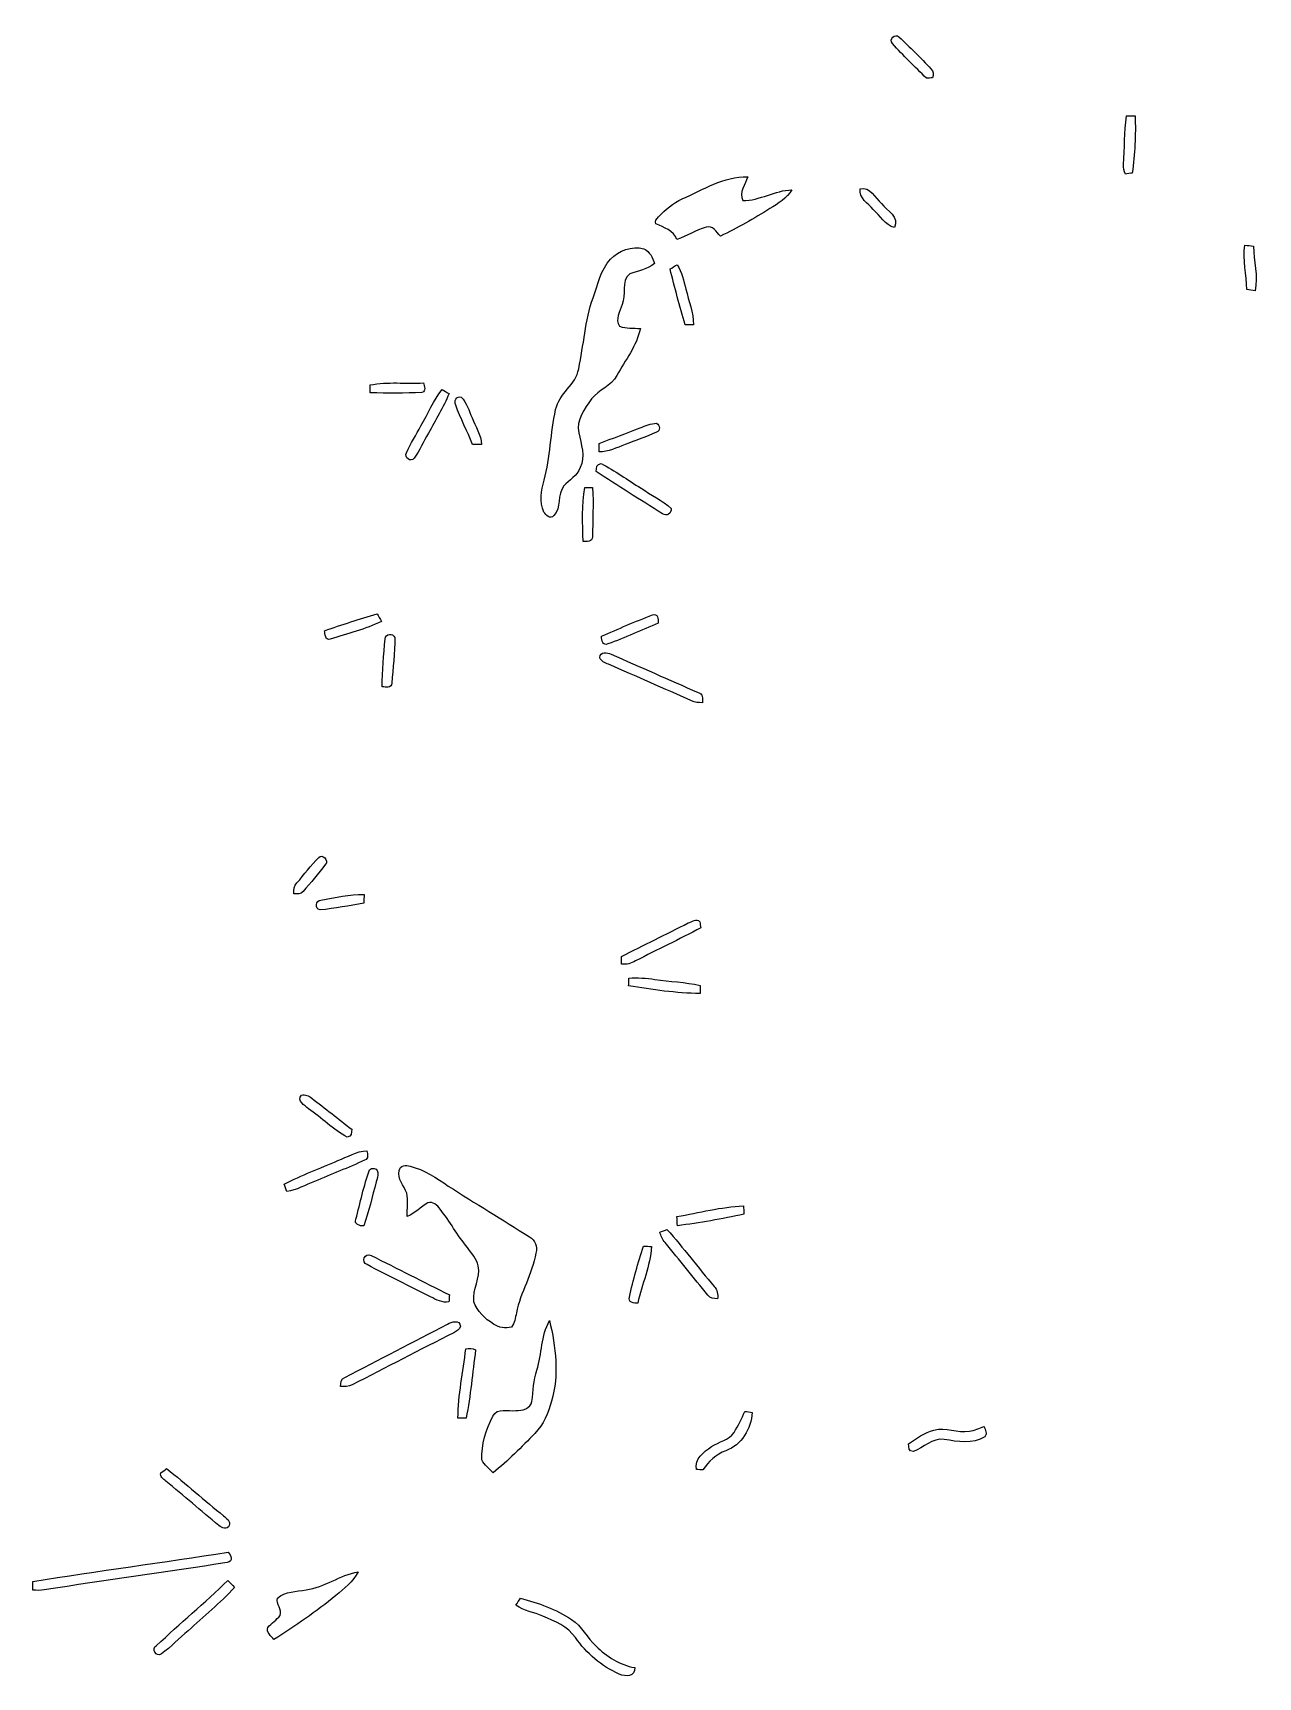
# Model space of a CAD drawing. Header units: centimetres. Extents: x -11.5 to 11.6, y -13.3 to 13.4.
# Drawn here: x -10.16 to 7.56, y -11.74 to 12.02 of the extents above; entities that cross this region are included whole.
import ezdxf

# ---------------------------------------------------------------- set-up
doc = ezdxf.new("R2010")
doc.units = ezdxf.units.CM
doc.header["$MEASUREMENT"] = 0
doc.layers.add('Camada 1', color=7, linetype='Continuous')

msp = doc.modelspace()

# ---------------------------------------------------------------- linework, layer by layer
at = {"layer": 'Camada 1', "color": 156}
for points, knots in [([(2.27188, 11.87061), (2.27188, 11.87061), (2.27188, 11.87061), (2.27188, 11.87061), (2.27188, 11.87061), (2.42569, 11.69423), (2.59785, 11.53477), (2.76294, 11.36932), (2.76294, 11.36932), (2.78589, 11.37038), (2.83138, 11.3725), (2.85433, 11.37355), (2.85433, 11.37355), (2.86315, 11.42082), (2.87479, 11.47233), (2.82999, 11.50549), (2.82999, 11.50549), (2.6804, 11.66177), (2.52871, 11.8177), (2.36926, 11.96374), (2.36926, 11.96374), (2.30998, 12.02372), (2.21614, 11.9327), (2.27188, 11.87061)], [0, 0, 0, 0, 0.14285714, 0.14285714, 0.14285714, 0.14285714, 0.28571429, 0.28571429, 0.28571429, 0.28571429, 0.42857143, 0.42857143, 0.42857143, 0.42857143, 0.57142857, 0.57142857, 0.57142857, 0.57142857, 0.71428571, 0.71428571, 0.71428571, 0.71428571, 1, 1, 1, 1]), ([(5.65608, 10.82286), (5.65608, 10.82286), (5.65608, 10.82286), (5.65608, 10.82286), (5.65608, 10.82286), (5.6268, 10.59074), (5.62715, 10.35614), (5.61586, 10.12295), (5.61586, 10.12295), (5.60987, 10.07392), (5.62468, 10.02665), (5.64161, 9.98078), (5.64161, 9.98078), (5.66632, 9.98537), (5.71605, 9.99419), (5.74111, 9.99877), (5.74111, 9.99877), (5.77427, 10.27217), (5.79402, 10.55052), (5.78131, 10.82569), (5.78131, 10.82569), (5.73933, 10.82498), (5.69736, 10.82393), (5.65608, 10.82286)], [0, 0, 0, 0, 0.14285714, 0.14285714, 0.14285714, 0.14285714, 0.28571429, 0.28571429, 0.28571429, 0.28571429, 0.42857143, 0.42857143, 0.42857143, 0.42857143, 0.57142857, 0.57142857, 0.57142857, 0.57142857, 0.71428571, 0.71428571, 0.71428571, 0.71428571, 1, 1, 1, 1]), ([(-0.76904, 9.62307), (-0.76904, 9.62307), (-0.76904, 9.62307), (-0.76904, 9.62307), (-0.76904, 9.62307), (-0.90099, 9.56415), (-1.01247, 9.46855), (-1.11019, 9.36377), (-1.11019, 9.36377), (-1.13205, 9.33591), (-1.17122, 9.30204), (-1.14582, 9.26324), (-1.14582, 9.26324), (-1.0287, 9.21066), (-0.89358, 9.17045), (-0.84278, 9.03781), (-0.84278, 9.03781), (-0.6999, 9.09002), (-0.56938, 9.17292), (-0.42228, 9.21384), (-0.42228, 9.21384), (-0.32666, 9.24947), (-0.26916, 9.144), (-0.21449, 9.08543), (-0.21449, 9.08543), (0.03245, 9.20221), (0.26846, 9.34049), (0.50095, 9.48372), (0.50095, 9.48372), (0.61806, 9.55957), (0.74612, 9.63189), (0.8195, 9.75571), (0.8195, 9.75571), (0.57255, 9.75042), (0.3556, 9.59872), (0.10971, 9.59979), (0.10971, 9.59979), (0.05291, 9.72114), (0.14357, 9.83226), (0.18097, 9.94409), (0.18097, 9.94409), (-0.16651, 9.95257), (-0.46284, 9.75642), (-0.76904, 9.62307)], [0, 0, 0, 0, 0.08333333, 0.08333333, 0.08333333, 0.08333333, 0.16666667, 0.16666667, 0.16666667, 0.16666667, 0.25, 0.25, 0.25, 0.25, 0.33333333, 0.33333333, 0.33333333, 0.33333333, 0.41666667, 0.41666667, 0.41666667, 0.41666667, 0.5, 0.5, 0.5, 0.5, 0.58333333, 0.58333333, 0.58333333, 0.58333333, 0.66666667, 0.66666667, 0.66666667, 0.66666667, 0.75, 0.75, 0.75, 0.75, 0.83333333, 0.83333333, 0.83333333, 0.83333333, 1, 1, 1, 1]), ([(1.80445, 9.76841), (1.80445, 9.76841), (1.80445, 9.76841), (1.80445, 9.76841), (1.80445, 9.76841), (1.79069, 9.63471), (1.91805, 9.56168), (1.99319, 9.47173), (1.99319, 9.47173), (2.09267, 9.38071), (2.16534, 9.24841), (2.30187, 9.20891), (2.30187, 9.20891), (2.37701, 9.36166), (2.19499, 9.45585), (2.11525, 9.56027), (2.11525, 9.56027), (2.01682, 9.63471), (1.9505, 9.81392), (1.80445, 9.76841)], [0, 0, 0, 0, 0.16666667, 0.16666667, 0.16666667, 0.16666667, 0.33333333, 0.33333333, 0.33333333, 0.33333333, 0.5, 0.5, 0.5, 0.5, 0.66666667, 0.66666667, 0.66666667, 0.66666667, 1, 1, 1, 1]), ([(-1.8034, 8.75452), (-1.8034, 8.75452), (-1.8034, 8.75452), (-1.8034, 8.75452), (-1.8034, 8.75452), (-1.94239, 8.59825), (-1.98861, 8.38693), (-2.05634, 8.19467), (-2.05634, 8.19467), (-2.17204, 7.86341), (-2.19004, 7.51028), (-2.26342, 7.16986), (-2.26342, 7.16986), (-2.30504, 6.93454), (-2.54881, 6.81073), (-2.59679, 6.57859), (-2.59679, 6.57859), (-2.67511, 6.2424), (-2.66805, 5.89104), (-2.76365, 5.55837), (-2.76365, 5.55837), (-2.8, 5.41019), (-2.84127, 5.24262), (-2.76613, 5.09905), (-2.76613, 5.09905), (-2.74214, 5.05107), (-2.67229, 4.99039), (-2.62361, 5.04684), (-2.62361, 5.04684), (-2.51071, 5.16078), (-2.5781, 5.35305), (-2.47967, 5.4758), (-2.47967, 5.4758), (-2.39642, 5.56012), (-2.28635, 5.62504), (-2.24296, 5.74111), (-2.24296, 5.74111), (-2.16217, 5.90196), (-2.23061, 6.07905), (-2.2606, 6.24309), (-2.2606, 6.24309), (-2.30399, 6.4283), (-2.17945, 6.5927), (-2.0761, 6.73276), (-2.0761, 6.73276), (-1.9766, 6.87034), (-1.79034, 6.9169), (-1.71167, 7.07284), (-1.71167, 7.07284), (-1.58996, 7.29368), (-1.42451, 7.50005), (-1.37159, 7.75122), (-1.37159, 7.75122), (-1.47143, 7.76004), (-1.57621, 7.74734), (-1.67111, 7.7844), (-1.67111, 7.7844), (-1.7413, 7.88458), (-1.6697, 7.99817), (-1.63617, 8.09695), (-1.63617, 8.09695), (-1.57127, 8.23806), (-1.65734, 8.43033), (-1.52505, 8.54251), (-1.52505, 8.54251), (-1.40158, 8.58061), (-1.27246, 8.60848), (-1.16804, 8.68962), (-1.16804, 8.68962), (-1.19133, 8.7764), (-1.23754, 8.8646), (-1.32257, 8.9041), (-1.32257, 8.9041), (-1.49401, 8.94679), (-1.6831, 8.88082), (-1.8034, 8.75452)], [0, 0, 0, 0, 0.05, 0.05, 0.05, 0.05, 0.1, 0.1, 0.1, 0.1, 0.15, 0.15, 0.15, 0.15, 0.2, 0.2, 0.2, 0.2, 0.25, 0.25, 0.25, 0.25, 0.3, 0.3, 0.3, 0.3, 0.35, 0.35, 0.35, 0.35, 0.4, 0.4, 0.4, 0.4, 0.45, 0.45, 0.45, 0.45, 0.5, 0.5, 0.5, 0.5, 0.55, 0.55, 0.55, 0.55, 0.6, 0.6, 0.6, 0.6, 0.65, 0.65, 0.65, 0.65, 0.7, 0.7, 0.7, 0.7, 0.75, 0.75, 0.75, 0.75, 0.8, 0.8, 0.8, 0.8, 0.85, 0.85, 0.85, 0.85, 0.9, 0.9, 0.9, 0.9, 1, 1, 1, 1]), ([(7.36952, 8.95597), (7.36952, 8.95597), (7.36952, 8.95597), (7.36952, 8.95597), (7.36952, 8.95597), (7.33248, 8.74254), (7.39527, 8.52769), (7.39705, 8.3132), (7.39705, 8.3132), (7.43654, 8.30721), (7.47606, 8.30157), (7.51628, 8.29627), (7.51628, 8.29627), (7.56002, 8.51005), (7.49969, 8.72701), (7.49087, 8.94185), (7.49087, 8.94185), (7.45031, 8.94679), (7.40974, 8.95138), (7.36952, 8.95597)], [0, 0, 0, 0, 0.16666667, 0.16666667, 0.16666667, 0.16666667, 0.33333333, 0.33333333, 0.33333333, 0.33333333, 0.5, 0.5, 0.5, 0.5, 0.66666667, 0.66666667, 0.66666667, 0.66666667, 1, 1, 1, 1]), ([(-0.94192, 8.61165), (-0.94192, 8.61165), (-0.94192, 8.61165), (-0.94192, 8.61165), (-0.94192, 8.61165), (-0.87629, 8.34107), (-0.80186, 8.07295), (-0.72636, 7.8052), (-0.72636, 7.8052), (-0.68545, 7.8045), (-0.64452, 7.80379), (-0.60325, 7.80345), (-0.60325, 7.80345), (-0.60325, 7.98195), (-0.67203, 8.14881), (-0.71402, 8.3199), (-0.71402, 8.3199), (-0.7486, 8.4402), (-0.76624, 8.56862), (-0.8396, 8.67375), (-0.8396, 8.67375), (-0.86501, 8.65822), (-0.91617, 8.62718), (-0.94192, 8.61165)], [0, 0, 0, 0, 0.14285714, 0.14285714, 0.14285714, 0.14285714, 0.28571429, 0.28571429, 0.28571429, 0.28571429, 0.42857143, 0.42857143, 0.42857143, 0.42857143, 0.57142857, 0.57142857, 0.57142857, 0.57142857, 0.71428571, 0.71428571, 0.71428571, 0.71428571, 1, 1, 1, 1]), ([(-5.27897, 6.93596), (-5.27897, 6.93596), (-5.27897, 6.93596), (-5.27897, 6.93596), (-5.27897, 6.93596), (-5.27826, 6.89856), (-5.2779, 6.86118), (-5.27719, 6.82378), (-5.27719, 6.82378), (-5.02813, 6.81143), (-4.77838, 6.81601), (-4.52966, 6.8259), (-4.52966, 6.8259), (-4.46158, 6.84354), (-4.49862, 6.91938), (-4.50744, 6.96453), (-4.50744, 6.96453), (-4.76425, 6.95289), (-5.02532, 6.98465), (-5.27897, 6.93596)], [0, 0, 0, 0, 0.16666667, 0.16666667, 0.16666667, 0.16666667, 0.33333333, 0.33333333, 0.33333333, 0.33333333, 0.5, 0.5, 0.5, 0.5, 0.66666667, 0.66666667, 0.66666667, 0.66666667, 1, 1, 1, 1]), ([(-4.54447, 6.34683), (-4.54447, 6.34683), (-4.54447, 6.34683), (-4.54447, 6.34683), (-4.54447, 6.34683), (-4.61222, 6.21558), (-4.6944, 6.09177), (-4.75226, 5.95595), (-4.75226, 5.95595), (-4.79178, 5.8868), (-4.69159, 5.80989), (-4.64326, 5.87869), (-4.64326, 5.87869), (-4.55965, 5.9891), (-4.50639, 6.11823), (-4.43583, 6.23675), (-4.43583, 6.23675), (-4.33528, 6.42725), (-4.2171, 6.60964), (-4.13773, 6.81073), (-4.13773, 6.81073), (-4.16277, 6.82518), (-4.21286, 6.85446), (-4.23791, 6.86927), (-4.23791, 6.86927), (-4.36633, 6.71159), (-4.44076, 6.52003), (-4.54447, 6.34683)], [0, 0, 0, 0, 0.125, 0.125, 0.125, 0.125, 0.25, 0.25, 0.25, 0.25, 0.375, 0.375, 0.375, 0.375, 0.5, 0.5, 0.5, 0.5, 0.625, 0.625, 0.625, 0.625, 0.75, 0.75, 0.75, 0.75, 1, 1, 1, 1]), ([(-4.04213, 6.64562), (-4.04213, 6.64562), (-4.04213, 6.64562), (-4.04213, 6.64562), (-4.04213, 6.64562), (-3.97016, 6.45159), (-3.87526, 6.26674), (-3.79835, 6.07413), (-3.79835, 6.07413), (-3.75603, 6.07413), (-3.71369, 6.07413), (-3.671, 6.07484), (-3.671, 6.07484), (-3.67242, 6.21558), (-3.75532, 6.33411), (-3.80364, 6.46112), (-3.80364, 6.46112), (-3.85197, 6.56271), (-3.8816, 6.67843), (-3.96134, 6.76098), (-3.96134, 6.76098), (-4.03014, 6.78108), (-4.07105, 6.70243), (-4.04213, 6.64562)], [0, 0, 0, 0, 0.14285714, 0.14285714, 0.14285714, 0.14285714, 0.28571429, 0.28571429, 0.28571429, 0.28571429, 0.42857143, 0.42857143, 0.42857143, 0.42857143, 0.57142857, 0.57142857, 0.57142857, 0.57142857, 0.71428571, 0.71428571, 0.71428571, 0.71428571, 1, 1, 1, 1]), ([(-1.37617, 6.31613), (-1.37617, 6.31613), (-1.37617, 6.31613), (-1.37617, 6.31613), (-1.37617, 6.31613), (-1.57302, 6.23746), (-1.7727, 6.16584), (-1.96956, 6.08787), (-1.96956, 6.08787), (-1.96919, 6.04801), (-1.96814, 6.00816), (-1.96639, 5.9683), (-1.96639, 5.9683), (-1.83373, 5.96547), (-1.71484, 6.03074), (-1.59315, 6.07413), (-1.59315, 6.07413), (-1.44251, 6.13587), (-1.28551, 6.18277), (-1.13875, 6.25333), (-1.13875, 6.25333), (-1.08091, 6.27274), (-1.08584, 6.35811), (-1.13629, 6.38281), (-1.13629, 6.38281), (-1.22096, 6.38104), (-1.29892, 6.34541), (-1.37617, 6.31613)], [0, 0, 0, 0, 0.125, 0.125, 0.125, 0.125, 0.25, 0.25, 0.25, 0.25, 0.375, 0.375, 0.375, 0.375, 0.5, 0.5, 0.5, 0.5, 0.625, 0.625, 0.625, 0.625, 0.75, 0.75, 0.75, 0.75, 1, 1, 1, 1]), ([(-2.01259, 5.68501), (-2.01259, 5.68501), (-2.01259, 5.68501), (-2.01259, 5.68501), (-2.01259, 5.68501), (-1.69474, 5.47792), (-1.37371, 5.27578), (-1.05233, 5.07541), (-1.05233, 5.07541), (-0.99272, 5.02954), (-0.91756, 5.07824), (-0.92674, 5.1509), (-0.92674, 5.1509), (-1.0555, 5.27085), (-1.21884, 5.34492), (-1.36243, 5.44547), (-1.36243, 5.44547), (-1.55751, 5.55941), (-1.73708, 5.70089), (-1.94027, 5.79966), (-1.94027, 5.79966), (-2.008, 5.79895), (-2.00447, 5.73439), (-2.01259, 5.68501)], [0, 0, 0, 0, 0.14285714, 0.14285714, 0.14285714, 0.14285714, 0.28571429, 0.28571429, 0.28571429, 0.28571429, 0.42857143, 0.42857143, 0.42857143, 0.42857143, 0.57142857, 0.57142857, 0.57142857, 0.57142857, 0.71428571, 0.71428571, 0.71428571, 0.71428571, 1, 1, 1, 1]), ([(-2.17557, 5.45535), (-2.17557, 5.45535), (-2.17557, 5.45535), (-2.17557, 5.45535), (-2.17557, 5.45535), (-2.21755, 5.19852), (-2.20839, 4.93501), (-2.19957, 4.67535), (-2.19957, 4.67535), (-2.15159, 4.67289), (-2.05916, 4.66653), (-2.06587, 4.74062), (-2.06587, 4.74062), (-2.06092, 4.97733), (-2.04752, 5.21475), (-2.06233, 5.45146), (-2.06233, 5.45146), (-2.10007, 5.45287), (-2.13783, 5.45394), (-2.17557, 5.45535)], [0, 0, 0, 0, 0.16666667, 0.16666667, 0.16666667, 0.16666667, 0.33333333, 0.33333333, 0.33333333, 0.33333333, 0.5, 0.5, 0.5, 0.5, 0.66666667, 0.66666667, 0.66666667, 0.66666667, 1, 1, 1, 1]), ([(-5.93901, 3.38349), (-5.93901, 3.38349), (-5.93901, 3.38349), (-5.93901, 3.38349), (-5.93901, 3.38349), (-5.92842, 3.33833), (-5.93124, 3.23744), (-5.8554, 3.26319), (-5.8554, 3.26319), (-5.60775, 3.34327), (-5.34811, 3.40042), (-5.11562, 3.5193), (-5.11562, 3.5193), (-5.13079, 3.54682), (-5.16183, 3.6015), (-5.17701, 3.62902), (-5.17701, 3.62902), (-5.43277, 3.55282), (-5.68642, 3.46957), (-5.93901, 3.38349)], [0, 0, 0, 0, 0.16666667, 0.16666667, 0.16666667, 0.16666667, 0.33333333, 0.33333333, 0.33333333, 0.33333333, 0.5, 0.5, 0.5, 0.5, 0.66666667, 0.66666667, 0.66666667, 0.66666667, 1, 1, 1, 1]), ([(-1.93321, 3.3027), (-1.93321, 3.3027), (-1.93321, 3.3027), (-1.93321, 3.3027), (-1.93321, 3.3027), (-1.93569, 3.24872), (-1.91557, 3.15841), (-1.84114, 3.19193), (-1.84114, 3.19193), (-1.59385, 3.28048), (-1.35607, 3.39478), (-1.1123, 3.49355), (-1.1123, 3.49355), (-1.1123, 3.54576), (-1.1169, 3.64808), (-1.19839, 3.61102), (-1.19839, 3.61102), (-1.44673, 3.51754), (-1.69087, 3.41066), (-1.93321, 3.3027)], [0, 0, 0, 0, 0.16666667, 0.16666667, 0.16666667, 0.16666667, 0.33333333, 0.33333333, 0.33333333, 0.33333333, 0.5, 0.5, 0.5, 0.5, 0.66666667, 0.66666667, 0.66666667, 0.66666667, 1, 1, 1, 1]), ([(-5.06165, 3.26777), (-5.06165, 3.26777), (-5.06165, 3.26777), (-5.06165, 3.26777), (-5.06165, 3.26777), (-5.0807, 3.03705), (-5.10399, 2.80599), (-5.10329, 2.57457), (-5.10329, 2.57457), (-5.05283, 2.56292), (-4.96887, 2.5541), (-4.96464, 2.62643), (-4.96464, 2.62643), (-4.94946, 2.84585), (-4.92478, 3.06492), (-4.9209, 3.28471), (-4.9209, 3.28471), (-4.947, 3.35562), (-5.05989, 3.34222), (-5.06165, 3.26777)], [0, 0, 0, 0, 0.16666667, 0.16666667, 0.16666667, 0.16666667, 0.33333333, 0.33333333, 0.33333333, 0.33333333, 0.5, 0.5, 0.5, 0.5, 0.66666667, 0.66666667, 0.66666667, 0.66666667, 1, 1, 1, 1]), ([(-1.96003, 2.99861), (-1.96003, 2.99861), (-1.96003, 2.99861), (-1.96003, 2.99861), (-1.96003, 2.99861), (-1.9431, 2.94004), (-1.87995, 2.92311), (-1.83161, 2.89806), (-1.83161, 2.89806), (-1.4305, 2.7245), (-1.03046, 2.5474), (-0.63076, 2.37031), (-0.63076, 2.37031), (-0.58208, 2.34667), (-0.5274, 2.34562), (-0.47449, 2.3428), (-0.47449, 2.3428), (-0.47025, 2.40347), (-0.46284, 2.47543), (-0.53798, 2.49202), (-0.53798, 2.49202), (-0.95778, 2.67441), (-1.37548, 2.86173), (-1.79492, 3.04446), (-1.79492, 3.04446), (-1.85313, 3.06951), (-1.95192, 3.08645), (-1.96003, 2.99861)], [0, 0, 0, 0, 0.125, 0.125, 0.125, 0.125, 0.25, 0.25, 0.25, 0.25, 0.375, 0.375, 0.375, 0.375, 0.5, 0.5, 0.5, 0.5, 0.625, 0.625, 0.625, 0.625, 0.75, 0.75, 0.75, 0.75, 1, 1, 1, 1]), ([(-6.02226, 0.10548), (-6.02226, 0.10548), (-6.02226, 0.10548), (-6.02226, 0.10548), (-6.02226, 0.10548), (-6.13587, -0.00847), (-6.23252, -0.13794), (-6.33623, -0.26034), (-6.33623, -0.26034), (-6.38033, -0.30161), (-6.38069, -0.3623), (-6.38174, -0.41875), (-6.38174, -0.41875), (-6.33623, -0.41416), (-6.27768, -0.4318), (-6.24733, -0.38559), (-6.24733, -0.38559), (-6.13833, -0.25576), (-6.02509, -0.12876), (-5.92525, 0.00811), (-5.92525, 0.00811), (-5.86951, 0.05997), (-5.97393, 0.16722), (-6.02226, 0.10548)], [0, 0, 0, 0, 0.14285714, 0.14285714, 0.14285714, 0.14285714, 0.28571429, 0.28571429, 0.28571429, 0.28571429, 0.42857143, 0.42857143, 0.42857143, 0.42857143, 0.57142857, 0.57142857, 0.57142857, 0.57142857, 0.71428571, 0.71428571, 0.71428571, 0.71428571, 1, 1, 1, 1]), ([(-5.99052, -0.5094), (-5.99052, -0.5094), (-5.99052, -0.5094), (-5.99052, -0.5094), (-5.99052, -0.5094), (-6.06953, -0.50835), (-6.08259, -0.63923), (-6.00251, -0.65229), (-6.00251, -0.65229), (-5.79013, -0.63076), (-5.57988, -0.58985), (-5.36999, -0.55245), (-5.36999, -0.55245), (-5.36821, -0.51118), (-5.36716, -0.46989), (-5.36575, -0.42862), (-5.36575, -0.42862), (-5.57671, -0.42438), (-5.78379, -0.47449), (-5.99052, -0.5094)], [0, 0, 0, 0, 0.16666667, 0.16666667, 0.16666667, 0.16666667, 0.33333333, 0.33333333, 0.33333333, 0.33333333, 0.5, 0.5, 0.5, 0.5, 0.66666667, 0.66666667, 0.66666667, 0.66666667, 1, 1, 1, 1]), ([(-0.67944, -0.83996), (-0.67944, -0.83996), (-0.67944, -0.83996), (-0.67944, -0.83996), (-0.67944, -0.83996), (-1.00083, -1.00224), (-1.32362, -1.16134), (-1.64465, -1.32396), (-1.64465, -1.32396), (-1.64465, -1.36102), (-1.64429, -1.39805), (-1.64358, -1.4351), (-1.64358, -1.4351), (-1.57161, -1.44356), (-1.50213, -1.4238), (-1.44039, -1.38747), (-1.44039, -1.38747), (-1.12854, -1.22344), (-0.80644, -1.07879), (-0.49883, -0.90769), (-0.49883, -0.90769), (-0.502, -0.88652), (-0.50906, -0.84349), (-0.51257, -0.82196), (-0.51257, -0.82196), (-0.56339, -0.76763), (-0.62618, -0.82055), (-0.67944, -0.83996)], [0, 0, 0, 0, 0.125, 0.125, 0.125, 0.125, 0.25, 0.25, 0.25, 0.25, 0.375, 0.375, 0.375, 0.375, 0.5, 0.5, 0.5, 0.5, 0.625, 0.625, 0.625, 0.625, 0.75, 0.75, 0.75, 0.75, 1, 1, 1, 1]), ([(-1.53811, -1.63724), (-1.53811, -1.63724), (-1.53811, -1.63724), (-1.53811, -1.63724), (-1.53811, -1.63724), (-1.53916, -1.67498), (-1.54023, -1.71238), (-1.54094, -1.75048), (-1.54094, -1.75048), (-1.19909, -1.80092), (-0.85372, -1.85773), (-0.50729, -1.85807), (-0.50729, -1.85807), (-0.50729, -1.81963), (-0.50694, -1.78118), (-0.50694, -1.74308), (-0.50694, -1.74308), (-0.72178, -1.69333), (-0.94333, -1.68733), (-1.16099, -1.65593), (-1.16099, -1.65593), (-1.28588, -1.63759), (-1.41216, -1.62877), (-1.53811, -1.63724)], [0, 0, 0, 0, 0.14285714, 0.14285714, 0.14285714, 0.14285714, 0.28571429, 0.28571429, 0.28571429, 0.28571429, 0.42857143, 0.42857143, 0.42857143, 0.42857143, 0.57142857, 0.57142857, 0.57142857, 0.57142857, 0.71428571, 0.71428571, 0.71428571, 0.71428571, 1, 1, 1, 1]), ([(-6.27133, -3.32846), (-6.27133, -3.32846), (-6.27133, -3.32846), (-6.27133, -3.32846), (-6.27133, -3.32846), (-6.34259, -3.40995), (-6.2244, -3.47451), (-6.17114, -3.52424), (-6.17114, -3.52424), (-5.98063, -3.65794), (-5.81271, -3.8241), (-5.60916, -3.9377), (-5.60916, -3.9377), (-5.54601, -3.92923), (-5.54672, -3.87173), (-5.54426, -3.82198), (-5.54426, -3.82198), (-5.7351, -3.66888), (-5.92983, -3.52071), (-6.12352, -3.37149), (-6.12352, -3.37149), (-6.16444, -3.3355), (-6.217, -3.31576), (-6.27133, -3.32846)], [0, 0, 0, 0, 0.14285714, 0.14285714, 0.14285714, 0.14285714, 0.28571429, 0.28571429, 0.28571429, 0.28571429, 0.42857143, 0.42857143, 0.42857143, 0.42857143, 0.57142857, 0.57142857, 0.57142857, 0.57142857, 0.71428571, 0.71428571, 0.71428571, 0.71428571, 1, 1, 1, 1]), ([(-5.74604, -4.27389), (-5.74604, -4.27389), (-5.74604, -4.27389), (-5.74604, -4.27389), (-5.74604, -4.27389), (-6.00357, -4.38891), (-6.27238, -4.47993), (-6.52039, -4.61503), (-6.52039, -4.61503), (-6.51157, -4.64185), (-6.49357, -4.69582), (-6.48441, -4.72298), (-6.48441, -4.72298), (-6.34118, -4.70076), (-6.21383, -4.62738), (-6.08083, -4.57446), (-6.08083, -4.57446), (-5.84129, -4.46899), (-5.59435, -4.38009), (-5.35905, -4.26649), (-5.35905, -4.26649), (-5.29342, -4.24568), (-5.31883, -4.18182), (-5.32448, -4.13173), (-5.32448, -4.13173), (-5.47652, -4.13737), (-5.6074, -4.22205), (-5.74604, -4.27389)], [0, 0, 0, 0, 0.125, 0.125, 0.125, 0.125, 0.25, 0.25, 0.25, 0.25, 0.375, 0.375, 0.375, 0.375, 0.5, 0.5, 0.5, 0.5, 0.625, 0.625, 0.625, 0.625, 0.75, 0.75, 0.75, 0.75, 1, 1, 1, 1]), ([(-5.28884, -4.40689), (-5.28884, -4.40689), (-5.28884, -4.40689), (-5.28884, -4.40689), (-5.28884, -4.40689), (-5.36928, -4.63973), (-5.42325, -4.88244), (-5.48464, -5.12127), (-5.48464, -5.12127), (-5.51673, -5.1964), (-5.42678, -5.2197), (-5.37033, -5.21864), (-5.37033, -5.21864), (-5.2966, -5.01049), (-5.2518, -4.7939), (-5.19041, -4.58223), (-5.19041, -4.58223), (-5.16714, -4.50849), (-5.13326, -4.36386), (-5.25885, -4.38714), (-5.25885, -4.38714), (-5.25885, -4.38714), (-5.28884, -4.40689), (-5.28884, -4.40689)], [0, 0, 0, 0, 0.14285714, 0.14285714, 0.14285714, 0.14285714, 0.28571429, 0.28571429, 0.28571429, 0.28571429, 0.42857143, 0.42857143, 0.42857143, 0.42857143, 0.57142857, 0.57142857, 0.57142857, 0.57142857, 0.71428571, 0.71428571, 0.71428571, 0.71428571, 1, 1, 1, 1]), ([(-4.85775, -4.41783), (-4.85775, -4.41783), (-4.85775, -4.41783), (-4.85775, -4.41783), (-4.85775, -4.41783), (-4.88914, -4.54166), (-4.78861, -4.6362), (-4.74909, -4.7438), (-4.74909, -4.7438), (-4.72651, -4.85457), (-4.74556, -4.96851), (-4.74203, -5.0807), (-4.74203, -5.0807), (-4.62986, -5.03519), (-4.54625, -4.94488), (-4.44324, -4.88492), (-4.44324, -4.88492), (-4.36774, -4.86127), (-4.30812, -4.92019), (-4.26649, -4.97487), (-4.26649, -4.97487), (-4.12855, -5.15479), (-4.0153, -5.35305), (-3.87278, -5.52979), (-3.87278, -5.52979), (-3.81282, -5.61233), (-3.7412, -5.69312), (-3.71581, -5.79437), (-3.71581, -5.79437), (-3.68017, -5.97146), (-3.80293, -6.13657), (-3.77789, -6.31296), (-3.77789, -6.31296), (-3.73486, -6.45442), (-3.61702, -6.55954), (-3.49566, -6.63645), (-3.49566, -6.63645), (-3.42018, -6.68725), (-3.32387, -6.7056), (-3.23568, -6.67985), (-3.23568, -6.67985), (-3.18664, -6.6234), (-3.18099, -6.54543), (-3.16264, -6.47629), (-3.16264, -6.47629), (-3.10902, -6.17466), (-2.93017, -5.91326), (-2.8829, -5.60987), (-2.8829, -5.60987), (-2.84973, -5.51532), (-2.89382, -5.42466), (-2.97673, -5.37632), (-2.97673, -5.37632), (-3.36408, -5.12655), (-3.76096, -4.89162), (-4.14867, -4.64185), (-4.14867, -4.64185), (-4.3187, -4.52296), (-4.49862, -4.40867), (-4.70041, -4.35327), (-4.70041, -4.35327), (-4.75791, -4.33563), (-4.8514, -4.34199), (-4.85775, -4.41783)], [0, 0, 0, 0, 0.05882353, 0.05882353, 0.05882353, 0.05882353, 0.11764706, 0.11764706, 0.11764706, 0.11764706, 0.17647059, 0.17647059, 0.17647059, 0.17647059, 0.23529412, 0.23529412, 0.23529412, 0.23529412, 0.29411765, 0.29411765, 0.29411765, 0.29411765, 0.35294118, 0.35294118, 0.35294118, 0.35294118, 0.41176471, 0.41176471, 0.41176471, 0.41176471, 0.47058824, 0.47058824, 0.47058824, 0.47058824, 0.52941176, 0.52941176, 0.52941176, 0.52941176, 0.58823529, 0.58823529, 0.58823529, 0.58823529, 0.64705882, 0.64705882, 0.64705882, 0.64705882, 0.70588235, 0.70588235, 0.70588235, 0.70588235, 0.76470588, 0.76470588, 0.76470588, 0.76470588, 0.82352941, 0.82352941, 0.82352941, 0.82352941, 0.88235294, 0.88235294, 0.88235294, 0.88235294, 1, 1, 1, 1]), ([(-0.84313, -5.08282), (-0.84313, -5.08282), (-0.84313, -5.08282), (-0.84313, -5.08282), (-0.84313, -5.08282), (-0.84137, -5.12655), (-0.83925, -5.17065), (-0.83643, -5.21475), (-0.83643, -5.21475), (-0.51364, -5.17596), (-0.19227, -5.11598), (0.12593, -5.04789), (0.12593, -5.04789), (0.12417, -5.01755), (0.12064, -4.95723), (0.11923, -4.9269), (0.11923, -4.9269), (-0.2053, -4.94383), (-0.52387, -5.02567), (-0.84313, -5.08282)], [0, 0, 0, 0, 0.16666667, 0.16666667, 0.16666667, 0.16666667, 0.33333333, 0.33333333, 0.33333333, 0.33333333, 0.5, 0.5, 0.5, 0.5, 0.66666667, 0.66666667, 0.66666667, 0.66666667, 1, 1, 1, 1]), ([(-1.08832, -5.30613), (-1.08832, -5.30613), (-1.08832, -5.30613), (-1.08832, -5.30613), (-1.08832, -5.30613), (-1.07631, -5.36222), (-1.0548, -5.41619), (-1.01528, -5.45923), (-1.01528, -5.45923), (-0.8061, -5.71005), (-0.60571, -5.9683), (-0.39441, -6.21736), (-0.39441, -6.21736), (-0.36442, -6.26568), (-0.30868, -6.27062), (-0.25646, -6.27062), (-0.25646, -6.27062), (-0.24589, -6.20465), (-0.25788, -6.13903), (-0.30692, -6.09141), (-0.30692, -6.09141), (-0.53552, -5.81907), (-0.75035, -5.53507), (-0.98672, -5.26908), (-0.98672, -5.26908), (-1.01211, -5.27826), (-1.06291, -5.29695), (-1.08832, -5.30613)], [0, 0, 0, 0, 0.125, 0.125, 0.125, 0.125, 0.25, 0.25, 0.25, 0.25, 0.375, 0.375, 0.375, 0.375, 0.5, 0.5, 0.5, 0.5, 0.625, 0.625, 0.625, 0.625, 0.75, 0.75, 0.75, 0.75, 1, 1, 1, 1]), ([(-5.32236, -5.77744), (-5.32236, -5.77744), (-5.32236, -5.77744), (-5.32236, -5.77744), (-5.32236, -5.77744), (-5.02038, -5.93936), (-4.71204, -6.08929), (-4.40584, -6.24382), (-4.40584, -6.24382), (-4.32223, -6.28227), (-4.23579, -6.3373), (-4.13914, -6.31613), (-4.13914, -6.31613), (-4.13773, -6.29038), (-4.1349, -6.23922), (-4.13315, -6.21347), (-4.13315, -6.21347), (-4.51131, -6.0265), (-4.88631, -5.83318), (-5.26379, -5.6462), (-5.26379, -5.6462), (-5.35305, -5.5894), (-5.41937, -5.74674), (-5.32236, -5.77744)], [0, 0, 0, 0, 0.14285714, 0.14285714, 0.14285714, 0.14285714, 0.28571429, 0.28571429, 0.28571429, 0.28571429, 0.42857143, 0.42857143, 0.42857143, 0.42857143, 0.57142857, 0.57142857, 0.57142857, 0.57142857, 0.71428571, 0.71428571, 0.71428571, 0.71428571, 1, 1, 1, 1]), ([(-1.32785, -5.51039), (-1.32785, -5.51039), (-1.32785, -5.51039), (-1.32785, -5.51039), (-1.32785, -5.51039), (-1.40757, -5.75239), (-1.47319, -5.99897), (-1.53105, -6.24699), (-1.53105, -6.24699), (-1.55821, -6.31789), (-1.46156, -6.34612), (-1.40864, -6.33411), (-1.40864, -6.33411), (-1.34832, -6.06036), (-1.23119, -5.79649), (-1.20896, -5.51602), (-1.20896, -5.51602), (-1.24882, -5.51356), (-1.28834, -5.5118), (-1.32785, -5.51039)], [0, 0, 0, 0, 0.16666667, 0.16666667, 0.16666667, 0.16666667, 0.33333333, 0.33333333, 0.33333333, 0.33333333, 0.5, 0.5, 0.5, 0.5, 0.66666667, 0.66666667, 0.66666667, 0.66666667, 1, 1, 1, 1]), ([(-4.16031, -6.63857), (-4.16031, -6.63857), (-4.16031, -6.63857), (-4.16031, -6.63857), (-4.16031, -6.63857), (-4.65384, -6.89785), (-5.15301, -7.14587), (-5.64479, -7.40798), (-5.64479, -7.40798), (-5.70371, -7.42738), (-5.70442, -7.48946), (-5.70547, -7.54097), (-5.70547, -7.54097), (-5.64902, -7.53921), (-5.58906, -7.54486), (-5.53826, -7.51487), (-5.53826, -7.51487), (-5.04789, -7.2651), (-4.5607, -7.00933), (-4.06929, -6.76134), (-4.06929, -6.76134), (-4.02907, -6.73946), (-3.98285, -6.71617), (-3.97016, -6.66784), (-3.97016, -6.66784), (-3.98356, -6.5666), (-4.10069, -6.60364), (-4.16031, -6.63857)], [0, 0, 0, 0, 0.125, 0.125, 0.125, 0.125, 0.25, 0.25, 0.25, 0.25, 0.375, 0.375, 0.375, 0.375, 0.5, 0.5, 0.5, 0.5, 0.625, 0.625, 0.625, 0.625, 0.75, 0.75, 0.75, 0.75, 1, 1, 1, 1]), ([(-2.86737, -7.30179), (-2.86737, -7.30179), (-2.86737, -7.30179), (-2.86737, -7.30179), (-2.86737, -7.30179), (-2.91711, -7.44784), (-2.91958, -7.6027), (-2.94075, -7.75404), (-2.94075, -7.75404), (-2.9538, -7.86129), (-3.08434, -7.88846), (-3.17429, -7.88634), (-3.17429, -7.88634), (-3.28436, -7.89905), (-3.44099, -7.83943), (-3.50343, -7.96571), (-3.50343, -7.96571), (-3.60749, -8.15833), (-3.66959, -8.38022), (-3.66465, -8.6), (-3.66465, -8.6), (-3.62479, -8.67304), (-3.55528, -8.72455), (-3.50097, -8.78662), (-3.50097, -8.78662), (-3.28577, -8.6113), (-3.08892, -8.4155), (-2.8963, -8.21619), (-2.8963, -8.21619), (-2.77213, -8.08884), (-2.70121, -7.9202), (-2.6557, -7.75088), (-2.6557, -7.75088), (-2.54528, -7.36952), (-2.59396, -6.96665), (-2.68534, -6.58707), (-2.68534, -6.58707), (-2.81057, -6.80578), (-2.79118, -7.0672), (-2.86737, -7.30179)], [0, 0, 0, 0, 0.09090909, 0.09090909, 0.09090909, 0.09090909, 0.18181818, 0.18181818, 0.18181818, 0.18181818, 0.27272727, 0.27272727, 0.27272727, 0.27272727, 0.36363636, 0.36363636, 0.36363636, 0.36363636, 0.45454545, 0.45454545, 0.45454545, 0.45454545, 0.54545455, 0.54545455, 0.54545455, 0.54545455, 0.63636364, 0.63636364, 0.63636364, 0.63636364, 0.72727273, 0.72727273, 0.72727273, 0.72727273, 0.81818182, 0.81818182, 0.81818182, 0.81818182, 1, 1, 1, 1]), ([(-3.89607, -6.99628), (-3.89607, -6.99628), (-3.89607, -6.99628), (-3.89607, -6.99628), (-3.89607, -6.99628), (-3.93488, -7.3293), (-4.00578, -7.66056), (-4.00967, -7.99641), (-4.00967, -7.99641), (-3.97016, -7.99606), (-3.9303, -7.9957), (-3.89078, -7.9957), (-3.89078, -7.9957), (-3.82622, -7.67045), (-3.79764, -7.33882), (-3.75462, -7.01004), (-3.75462, -7.01004), (-3.79906, -6.98429), (-3.8481, -6.98712), (-3.89607, -6.99628)], [0, 0, 0, 0, 0.16666667, 0.16666667, 0.16666667, 0.16666667, 0.33333333, 0.33333333, 0.33333333, 0.33333333, 0.5, 0.5, 0.5, 0.5, 0.66666667, 0.66666667, 0.66666667, 0.66666667, 1, 1, 1, 1]), ([(0.1404, -7.89798), (0.1404, -7.89798), (0.1404, -7.89798), (0.1404, -7.89798), (0.1404, -7.89798), (0.08854, -7.99958), (0.04585, -8.10648), (-0.01763, -8.20173), (-0.01763, -8.20173), (-0.0896, -8.31744), (-0.23671, -8.33402), (-0.34183, -8.40775), (-0.34183, -8.40775), (-0.45332, -8.48289), (-0.59407, -8.58448), (-0.56091, -8.73865), (-0.56091, -8.73865), (-0.53728, -8.74006), (-0.49035, -8.74323), (-0.46672, -8.74465), (-0.46672, -8.74465), (-0.38946, -8.61976), (-0.27657, -8.51817), (-0.13723, -8.46807), (-0.13723, -8.46807), (0.08924, -8.39045), (0.23071, -8.14492), (0.24377, -7.91527), (0.24377, -7.91527), (0.21766, -7.91104), (0.16615, -7.90222), (0.1404, -7.89798)], [0, 0, 0, 0, 0.11111111, 0.11111111, 0.11111111, 0.11111111, 0.22222222, 0.22222222, 0.22222222, 0.22222222, 0.33333333, 0.33333333, 0.33333333, 0.33333333, 0.44444444, 0.44444444, 0.44444444, 0.44444444, 0.55555556, 0.55555556, 0.55555556, 0.55555556, 0.66666667, 0.66666667, 0.66666667, 0.66666667, 0.77777778, 0.77777778, 0.77777778, 0.77777778, 1, 1, 1, 1]), ([(3.38596, -8.18409), (3.38596, -8.18409), (3.38596, -8.18409), (3.38596, -8.18409), (3.38596, -8.18409), (3.2138, -8.21477), (3.04305, -8.122), (2.87231, -8.16821), (2.87231, -8.16821), (2.73578, -8.20596), (2.61796, -8.28815), (2.5026, -8.36753), (2.5026, -8.36753), (2.51001, -8.41621), (2.50754, -8.47972), (2.57493, -8.48042), (2.57493, -8.48042), (2.72274, -8.42115), (2.85114, -8.28004), (3.0226, -8.30297), (3.0226, -8.30297), (3.21451, -8.33683), (3.43322, -8.37459), (3.60856, -8.26416), (3.60856, -8.26416), (3.64878, -8.22042), (3.61492, -8.16434), (3.59867, -8.11917), (3.59867, -8.11917), (3.52848, -8.14351), (3.45934, -8.17316), (3.38596, -8.18409)], [0, 0, 0, 0, 0.11111111, 0.11111111, 0.11111111, 0.11111111, 0.22222222, 0.22222222, 0.22222222, 0.22222222, 0.33333333, 0.33333333, 0.33333333, 0.33333333, 0.44444444, 0.44444444, 0.44444444, 0.44444444, 0.55555556, 0.55555556, 0.55555556, 0.55555556, 0.66666667, 0.66666667, 0.66666667, 0.66666667, 0.77777778, 0.77777778, 0.77777778, 0.77777778, 1, 1, 1, 1]), ([(-8.30367, -8.78699), (-8.30367, -8.78699), (-8.30367, -8.78699), (-8.30367, -8.78699), (-8.30367, -8.78699), (-8.32767, -8.8392), (-8.26346, -8.8727), (-8.23453, -8.90551), (-8.23453, -8.90551), (-7.97701, -9.11789), (-7.72125, -9.33309), (-7.46512, -9.54687), (-7.46512, -9.54687), (-7.4295, -9.58639), (-7.33672, -9.61743), (-7.31872, -9.54546), (-7.31872, -9.54546), (-7.29051, -9.48302), (-7.35999, -9.44562), (-7.39705, -9.40929), (-7.39705, -9.40929), (-7.67396, -9.18316), (-7.94419, -8.94961), (-8.22078, -8.72348), (-8.22078, -8.72348), (-8.24159, -8.73936), (-8.28286, -8.77111), (-8.30367, -8.78699)], [0, 0, 0, 0, 0.125, 0.125, 0.125, 0.125, 0.25, 0.25, 0.25, 0.25, 0.375, 0.375, 0.375, 0.375, 0.5, 0.5, 0.5, 0.5, 0.625, 0.625, 0.625, 0.625, 0.75, 0.75, 0.75, 0.75, 1, 1, 1, 1]), ([(-10.1533, -10.35578), (-10.1533, -10.35578), (-10.1533, -10.35578), (-10.1533, -10.35578), (-10.1533, -10.35578), (-10.154, -10.39707), (-10.15471, -10.43834), (-10.15506, -10.47996), (-10.15506, -10.47996), (-10.10038, -10.4849), (-10.04534, -10.48914), (-9.99101, -10.47855), (-9.99101, -10.47855), (-9.10978, -10.33885), (-8.22465, -10.22456), (-7.34413, -10.08062), (-7.34413, -10.08062), (-7.25594, -10.06722), (-7.2898, -9.97691), (-7.33178, -9.93245), (-7.33178, -9.93245), (-8.27122, -10.07991), (-9.21384, -10.20692), (-10.1533, -10.35578)], [0, 0, 0, 0, 0.14285714, 0.14285714, 0.14285714, 0.14285714, 0.28571429, 0.28571429, 0.28571429, 0.28571429, 0.42857143, 0.42857143, 0.42857143, 0.42857143, 0.57142857, 0.57142857, 0.57142857, 0.57142857, 0.71428571, 0.71428571, 0.71428571, 0.71428571, 1, 1, 1, 1]), ([(-6.20501, -10.47679), (-6.20501, -10.47679), (-6.20501, -10.47679), (-6.20501, -10.47679), (-6.20501, -10.47679), (-6.34576, -10.50079), (-6.50662, -10.49725), (-6.61882, -10.59956), (-6.61882, -10.59956), (-6.63857, -10.68599), (-6.5525, -10.76077), (-6.57859, -10.84757), (-6.57859, -10.84757), (-6.63151, -10.91282), (-6.70382, -10.95869), (-6.76027, -11.02077), (-6.76027, -11.02077), (-6.78497, -11.09274), (-6.70701, -11.14248), (-6.67208, -11.1954), (-6.67208, -11.1954), (-6.35952, -11.00278), (-6.0593, -10.79041), (-5.77356, -10.5597), (-5.77356, -10.5597), (-5.65326, -10.4581), (-5.5252, -10.3579), (-5.45112, -10.21537), (-5.45112, -10.21537), (-5.71605, -10.26337), (-5.93619, -10.44434), (-6.20501, -10.47679)], [0, 0, 0, 0, 0.11111111, 0.11111111, 0.11111111, 0.11111111, 0.22222222, 0.22222222, 0.22222222, 0.22222222, 0.33333333, 0.33333333, 0.33333333, 0.33333333, 0.44444444, 0.44444444, 0.44444444, 0.44444444, 0.55555556, 0.55555556, 0.55555556, 0.55555556, 0.66666667, 0.66666667, 0.66666667, 0.66666667, 0.77777778, 0.77777778, 0.77777778, 0.77777778, 1, 1, 1, 1]), ([(-8.36788, -11.28289), (-8.36788, -11.28289), (-8.36788, -11.28289), (-8.36788, -11.28289), (-8.36788, -11.28289), (-8.45185, -11.32382), (-8.37212, -11.45821), (-8.29662, -11.40283), (-8.29662, -11.40283), (-8.15622, -11.30547), (-8.04227, -11.17669), (-7.91068, -11.06874), (-7.91068, -11.06874), (-7.68667, -10.86026), (-7.44536, -10.66906), (-7.23971, -10.44222), (-7.23971, -10.44222), (-7.26968, -10.40623), (-7.30215, -10.37271), (-7.33672, -10.34167), (-7.33672, -10.34167), (-7.66974, -10.66694), (-8.02852, -10.96503), (-8.36788, -11.28289)], [0, 0, 0, 0, 0.14285714, 0.14285714, 0.14285714, 0.14285714, 0.28571429, 0.28571429, 0.28571429, 0.28571429, 0.42857143, 0.42857143, 0.42857143, 0.42857143, 0.57142857, 0.57142857, 0.57142857, 0.57142857, 0.71428571, 0.71428571, 0.71428571, 0.71428571, 1, 1, 1, 1]), ([(-3.17005, -10.69764), (-3.17005, -10.69764), (-3.17005, -10.69764), (-3.17005, -10.69764), (-3.17005, -10.69764), (-3.05717, -10.78688), (-2.90936, -10.80065), (-2.78058, -10.85778), (-2.78058, -10.85778), (-2.60843, -10.93082), (-2.42393, -11.00912), (-2.3114, -11.16646), (-2.3114, -11.16646), (-2.15229, -11.39401), (-1.93321, -11.5838), (-1.67781, -11.69458), (-1.67781, -11.69458), (-1.58715, -11.73868), (-1.44533, -11.73302), (-1.45274, -11.6011), (-1.45274, -11.6011), (-1.66899, -11.5637), (-1.85844, -11.44235), (-2.01224, -11.2903), (-2.01224, -11.2903), (-2.14347, -11.17282), (-2.21896, -11.00313), (-2.36784, -10.90507), (-2.36784, -10.90507), (-2.59186, -10.75867), (-2.84656, -10.66587), (-3.10444, -10.59885), (-3.10444, -10.59885), (-3.12067, -10.62355), (-3.15348, -10.67293), (-3.17005, -10.69764)], [0, 0, 0, 0, 0.1, 0.1, 0.1, 0.1, 0.2, 0.2, 0.2, 0.2, 0.3, 0.3, 0.3, 0.3, 0.4, 0.4, 0.4, 0.4, 0.5, 0.5, 0.5, 0.5, 0.6, 0.6, 0.6, 0.6, 0.7, 0.7, 0.7, 0.7, 0.8, 0.8, 0.8, 0.8, 1, 1, 1, 1])]:
    msp.add_open_spline(points, degree=3, knots=knots, dxfattribs=at)

doc.saveas('drawing.dxf')
